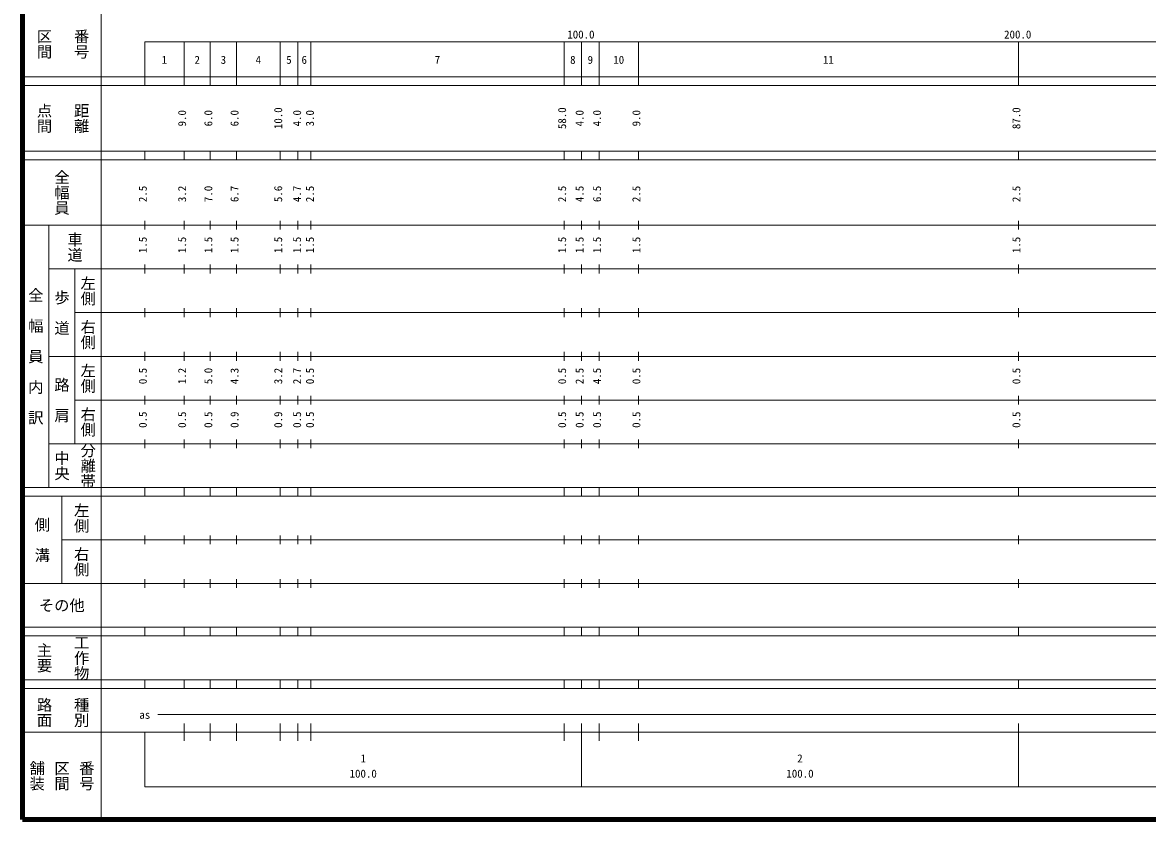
# Model space of a CAD drawing. Units: millimetres on the paper, enlarged 1000 times. Extents: x 40000 to 680000, y 20000 to 380000.
# Drawn here: x 40000 to 297560, y 20000 to 202409 of the extents above; entities that cross this region are included whole.
import ezdxf
from ezdxf.enums import TextEntityAlignment as Align

# ---------------------------------------------------------------- set-up
doc = ezdxf.new("R2010")
doc.units = ezdxf.units.MM
doc.header["$LTSCALE"] = 1000
doc.layers.add('M-TTL', color=2, linetype='Continuous', lineweight=140)
doc.layers.add('M-TTL-BAND', color=7, linetype='Continuous', lineweight=13)
doc.styles.add('@ＭＳ ゴシック', font='')
doc.styles.add('ＭＳ ゴシック', font='')
doc.styles.get('@ＭＳ ゴシック').set_extended_font_data('@MS Gothic')
doc.styles.get('ＭＳ ゴシック').set_extended_font_data('MS Gothic')

msp = doc.modelspace()

# ---------------------------------------------------------------- linework, layer by layer
at = {"layer": 'M-TTL'}
for p, q in [((40000, 380000), (40000, 20000)), ((40000, 20000), (680000, 20000))]:
    msp.add_line(p, q, dxfattribs=at)
at = {"layer": 'M-TTL-BAND'}
for p, q in [((58000, 370000), (58000, 20000)), ((68000, 198000), (579000, 198000)), ((68000, 198000), (68000, 188000)), ((77000, 188000), (77000, 198000)), ((83000, 188000), (83000, 198000)), ((89000, 188000), (89000, 198000)), ((99000, 188000), (99000, 198000)), ((103000, 188000), (103000, 198000)), ((106000, 188000), (106000, 198000)), ((164000, 188000), (164000, 198000)), ((168000, 188000), (168000, 198000)), ((172000, 188000), (172000, 198000)), ((181000, 188000), (181000, 198000)), ((268000, 188000), (268000, 198000)), ((40000, 190000), (579000, 190000)), ((40000, 188000), (579000, 188000)), ((40000, 173000), (579000, 173000)), ((68000, 171000), (68000, 173000)), ((77000, 171000), (77000, 173000)), ((83000, 171000), (83000, 173000)), ((89000, 171000), (89000, 173000)), ((99000, 171000), (99000, 173000)), ((103000, 171000), (103000, 173000)), ((106000, 171000), (106000, 173000)), ((164000, 171000), (164000, 173000)), ((168000, 171000), (168000, 173000)), ((172000, 171000), (172000, 173000)), ((181000, 171000), (181000, 173000)), ((268000, 171000), (268000, 173000)), ((40000, 171000), (579000, 171000)), ((40000, 156000), (579000, 156000)), ((46000, 96000), (46000, 156000)), ((68000, 155000), (68000, 157000)), ((77000, 155000), (77000, 157000)), ((83000, 155000), (83000, 157000)), ((89000, 155000), (89000, 157000)), ((99000, 155000), (99000, 157000)), ((103000, 155000), (103000, 157000)), ((106000, 155000), (106000, 157000)), ((164000, 155000), (164000, 157000)), ((168000, 155000), (168000, 157000)), ((172000, 155000), (172000, 157000)), ((181000, 155000), (181000, 157000)), ((268000, 155000), (268000, 157000)), ((68000, 145000), (68000, 147000)), ((77000, 145000), (77000, 147000)), ((83000, 145000), (83000, 147000)), ((89000, 145000), (89000, 147000)), ((99000, 145000), (99000, 147000)), ((103000, 145000), (103000, 147000)), ((106000, 145000), (106000, 147000)), ((164000, 145000), (164000, 147000)), ((168000, 145000), (168000, 147000)), ((172000, 145000), (172000, 147000)), ((181000, 145000), (181000, 147000)), ((268000, 145000), (268000, 147000)), ((46000, 146000), (579000, 146000)), ((52000, 146000), (52000, 106000)), ((68000, 135000), (68000, 137000)), ((77000, 135000), (77000, 137000)), ((83000, 135000), (83000, 137000)), ((89000, 135000), (89000, 137000)), ((99000, 135000), (99000, 137000)), ((103000, 135000), (103000, 137000)), ((106000, 135000), (106000, 137000)), ((164000, 135000), (164000, 137000)), ((168000, 135000), (168000, 137000)), ((172000, 135000), (172000, 137000)), ((181000, 135000), (181000, 137000)), ((268000, 135000), (268000, 137000)), ((52000, 136000), (579000, 136000)), ((68000, 125000), (68000, 127000)), ((77000, 125000), (77000, 127000)), ((83000, 125000), (83000, 127000)), ((89000, 125000), (89000, 127000)), ((99000, 125000), (99000, 127000)), ((103000, 125000), (103000, 127000)), ((106000, 125000), (106000, 127000)), ((164000, 125000), (164000, 127000)), ((168000, 125000), (168000, 127000)), ((172000, 125000), (172000, 127000)), ((181000, 125000), (181000, 127000)), ((268000, 125000), (268000, 127000)), ((46000, 126000), (579000, 126000)), ((52000, 116000), (579000, 116000)), ((68000, 115000), (68000, 117000)), ((77000, 115000), (77000, 117000)), ((83000, 115000), (83000, 117000)), ((89000, 115000), (89000, 117000)), ((99000, 115000), (99000, 117000)), ((103000, 115000), (103000, 117000)), ((106000, 115000), (106000, 117000)), ((164000, 115000), (164000, 117000)), ((168000, 115000), (168000, 117000)), ((172000, 115000), (172000, 117000)), ((181000, 115000), (181000, 117000)), ((268000, 115000), (268000, 117000)), ((46000, 106000), (579000, 106000)), ((68000, 105000), (68000, 107000)), ((77000, 105000), (77000, 107000)), ((83000, 105000), (83000, 107000)), ((89000, 105000), (89000, 107000)), ((99000, 105000), (99000, 107000)), ((103000, 105000), (103000, 107000)), ((106000, 105000), (106000, 107000)), ((164000, 105000), (164000, 107000)), ((168000, 105000), (168000, 107000)), ((172000, 105000), (172000, 107000)), ((181000, 105000), (181000, 107000)), ((268000, 105000), (268000, 107000)), ((40000, 96000), (579000, 96000)), ((68000, 94000), (68000, 96000)), ((77000, 94000), (77000, 96000)), ((83000, 94000), (83000, 96000)), ((89000, 94000), (89000, 96000)), ((99000, 94000), (99000, 96000)), ((103000, 94000), (103000, 96000)), ((106000, 94000), (106000, 96000)), ((164000, 94000), (164000, 96000)), ((168000, 94000), (168000, 96000)), ((172000, 94000), (172000, 96000)), ((181000, 94000), (181000, 96000)), ((268000, 94000), (268000, 96000)), ((40000, 94000), (579000, 94000)), ((49000, 94000), (49000, 74000)), ((68000, 83000), (68000, 85000)), ((77000, 83000), (77000, 85000)), ((83000, 83000), (83000, 85000)), ((89000, 83000), (89000, 85000)), ((99000, 83000), (99000, 85000)), ((103000, 83000), (103000, 85000)), ((106000, 83000), (106000, 85000)), ((164000, 83000), (164000, 85000)), ((168000, 83000), (168000, 85000)), ((172000, 83000), (172000, 85000)), ((181000, 83000), (181000, 85000)), ((268000, 83000), (268000, 85000)), ((49000, 84000), (579000, 84000)), ((68000, 73000), (68000, 75000)), ((77000, 73000), (77000, 75000)), ((83000, 73000), (83000, 75000)), ((89000, 73000), (89000, 75000)), ((99000, 73000), (99000, 75000)), ((103000, 73000), (103000, 75000)), ((106000, 73000), (106000, 75000)), ((164000, 73000), (164000, 75000)), ((168000, 73000), (168000, 75000)), ((172000, 73000), (172000, 75000)), ((181000, 73000), (181000, 75000)), ((268000, 73000), (268000, 75000)), ((40000, 74000), (579000, 74000)), ((40000, 64000), (579000, 64000)), ((40000, 62000), (579000, 62000)), ((68000, 62000), (68000, 64000)), ((77000, 62000), (77000, 64000)), ((83000, 62000), (83000, 64000)), ((89000, 62000), (89000, 64000)), ((99000, 62000), (99000, 64000)), ((103000, 62000), (103000, 64000)), ((106000, 62000), (106000, 64000)), ((164000, 62000), (164000, 64000)), ((168000, 62000), (168000, 64000)), ((172000, 62000), (172000, 64000)), ((181000, 62000), (181000, 64000)), ((268000, 62000), (268000, 64000)), ((40000, 52000), (579000, 52000)), ((68000, 50000), (68000, 52000)), ((77000, 50000), (77000, 52000)), ((83000, 50000), (83000, 52000)), ((89000, 50000), (89000, 52000)), ((99000, 50000), (99000, 52000)), ((103000, 50000), (103000, 52000)), ((106000, 50000), (106000, 52000)), ((164000, 50000), (164000, 52000)), ((168000, 50000), (168000, 52000)), ((172000, 50000), (172000, 52000)), ((181000, 50000), (181000, 52000)), ((268000, 50000), (268000, 52000)), ((40000, 50000), (579000, 50000)), ((71000, 44000), (565000, 44000)), ((77000, 38000), (77000, 42000)), ((83000, 38000), (83000, 42000)), ((89000, 38000), (89000, 42000)), ((99000, 38000), (99000, 42000)), ((103000, 38000), (103000, 42000)), ((106000, 38000), (106000, 42000)), ((164000, 38000), (164000, 42000)), ((168000, 27500), (168000, 42000)), ((172000, 38000), (172000, 42000)), ((181000, 38000), (181000, 42000)), ((268000, 27500), (268000, 42000)), ((40000, 40000), (579000, 40000)), ((68000, 40000), (68000, 27500)), ((68000, 27500), (579000, 27500))]:
    msp.add_line(p, q, dxfattribs=at)

# ---------------------------------------------------------------- texts
at = {"layer": 'M-TTL-BAND', "style": '@ＭＳ ゴシック'}
for s, p in [('区間', (45000, 197500)), ('番号', (53500, 197500)), ('点間', (45000, 180500)), ('距離', (53500, 180500)), ('全幅員', (49000, 163500)), ('車道', (52000, 151000)), ('左側', (55000, 141000)), ('全\u3000幅\u3000員\u3000内\u3000訳', (43000, 126000)), ('歩\u3000道', (49000, 136000)), ('右側', (55000, 131000)), ('左側', (55000, 121000)), ('路\u3000肩', (49000, 116000)), ('右側', (55000, 111000)), ('分離帯', (55000, 101000)), ('中央', (49000, 101000)), ('左側', (53500, 89000)), ('側\u3000溝', (44500, 84000)), ('右側', (53500, 79000)), ('主要', (45000, 57000)), ('工作物', (53500, 57000)), ('路面', (45000, 44500)), ('種別', (53500, 44500)), ('舗装', (43333, 30000)), ('区間', (49000, 30000)), ('番号', (54667, 30000))]:
    msp.add_text(s, height=2566, rotation=270, dxfattribs=at).set_placement(p, align=Align.MIDDLE_CENTER)
at = {"layer": 'M-TTL-BAND', "style": 'ＭＳ ゴシック'}
for s, p in [('100.0', (167844, 198195)), ('200.0', (267844, 198195)), ('1', (72500, 192405)), ('2', (80000, 192405)), ('3', (86000, 192405)), ('4', (94000, 192405)), ('5', (101000, 192405)), ('6', (104500, 192405)), ('7', (135000, 192405)), ('8', (166000, 192405)), ('9', (170000, 192405)), ('10', (176500, 192405)), ('11', (224500, 192405)), ('as', (68000, 42500)), ('1', (118000, 32523)), ('2', (218000, 32523)), ('100.0', (118000, 29033)), ('100.0', (218000, 29033))]:
    msp.add_text(s, height=1833, dxfattribs=at).set_placement(p, align=Align.BOTTOM_CENTER)
for s, p in [('9.0', (78000, 180500)), ('6.0', (84000, 180500)), ('6.0', (90000, 180500)), ('10.0', (100000, 180500)), ('4.0', (104323, 180500)), ('3.0', (107269, 180500)), ('58.0', (165000, 180500)), ('4.0', (169000, 180500)), ('4.0', (173000, 180500)), ('9.0', (182000, 180500)), ('87.0', (269000, 180500)), ('2.5', (69000, 163174)), ('3.2', (78000, 163174)), ('7.0', (84000, 163174)), ('6.7', (90000, 163174)), ('5.6', (100000, 163174)), ('4.7', (104323, 163174)), ('2.5', (107269, 163174)), ('2.5', (165000, 163174)), ('4.5', (169000, 163174)), ('6.5', (173000, 163174)), ('2.5', (182000, 163174)), ('2.5', (269000, 163174)), ('1.5', (69000, 151500)), ('1.5', (78000, 151500)), ('1.5', (84000, 151500)), ('1.5', (90000, 151500)), ('1.5', (100000, 151500)), ('1.5', (104323, 151500)), ('1.5', (107269, 151500)), ('1.5', (165000, 151500)), ('1.5', (169000, 151500)), ('1.5', (173000, 151500)), ('1.5', (182000, 151500)), ('1.5', (269000, 151500)), ('0.5', (69000, 121500)), ('1.2', (78000, 121500)), ('5.0', (84000, 121500)), ('4.3', (90000, 121500)), ('3.2', (100000, 121500)), ('2.7', (104323, 121500)), ('0.5', (107269, 121500)), ('0.5', (165000, 121500)), ('2.5', (169000, 121500)), ('4.5', (173000, 121500)), ('0.5', (182000, 121500)), ('0.5', (269000, 121500)), ('0.5', (69000, 111500)), ('0.5', (78000, 111500)), ('0.5', (84000, 111500)), ('0.9', (90000, 111500)), ('0.9', (100000, 111500)), ('0.5', (104323, 111500)), ('0.5', (107269, 111500)), ('0.5', (165000, 111500)), ('0.5', (169000, 111500)), ('0.5', (173000, 111500)), ('0.5', (182000, 111500)), ('0.5', (269000, 111500))]:
    msp.add_text(s, height=1833, rotation=90, dxfattribs=at).set_placement(p, align=Align.BOTTOM_CENTER)
msp.add_text('その他', height=2566, dxfattribs=at).set_placement((49000, 69000), align=Align.MIDDLE_CENTER)

doc.saveas('drawing.dxf')
